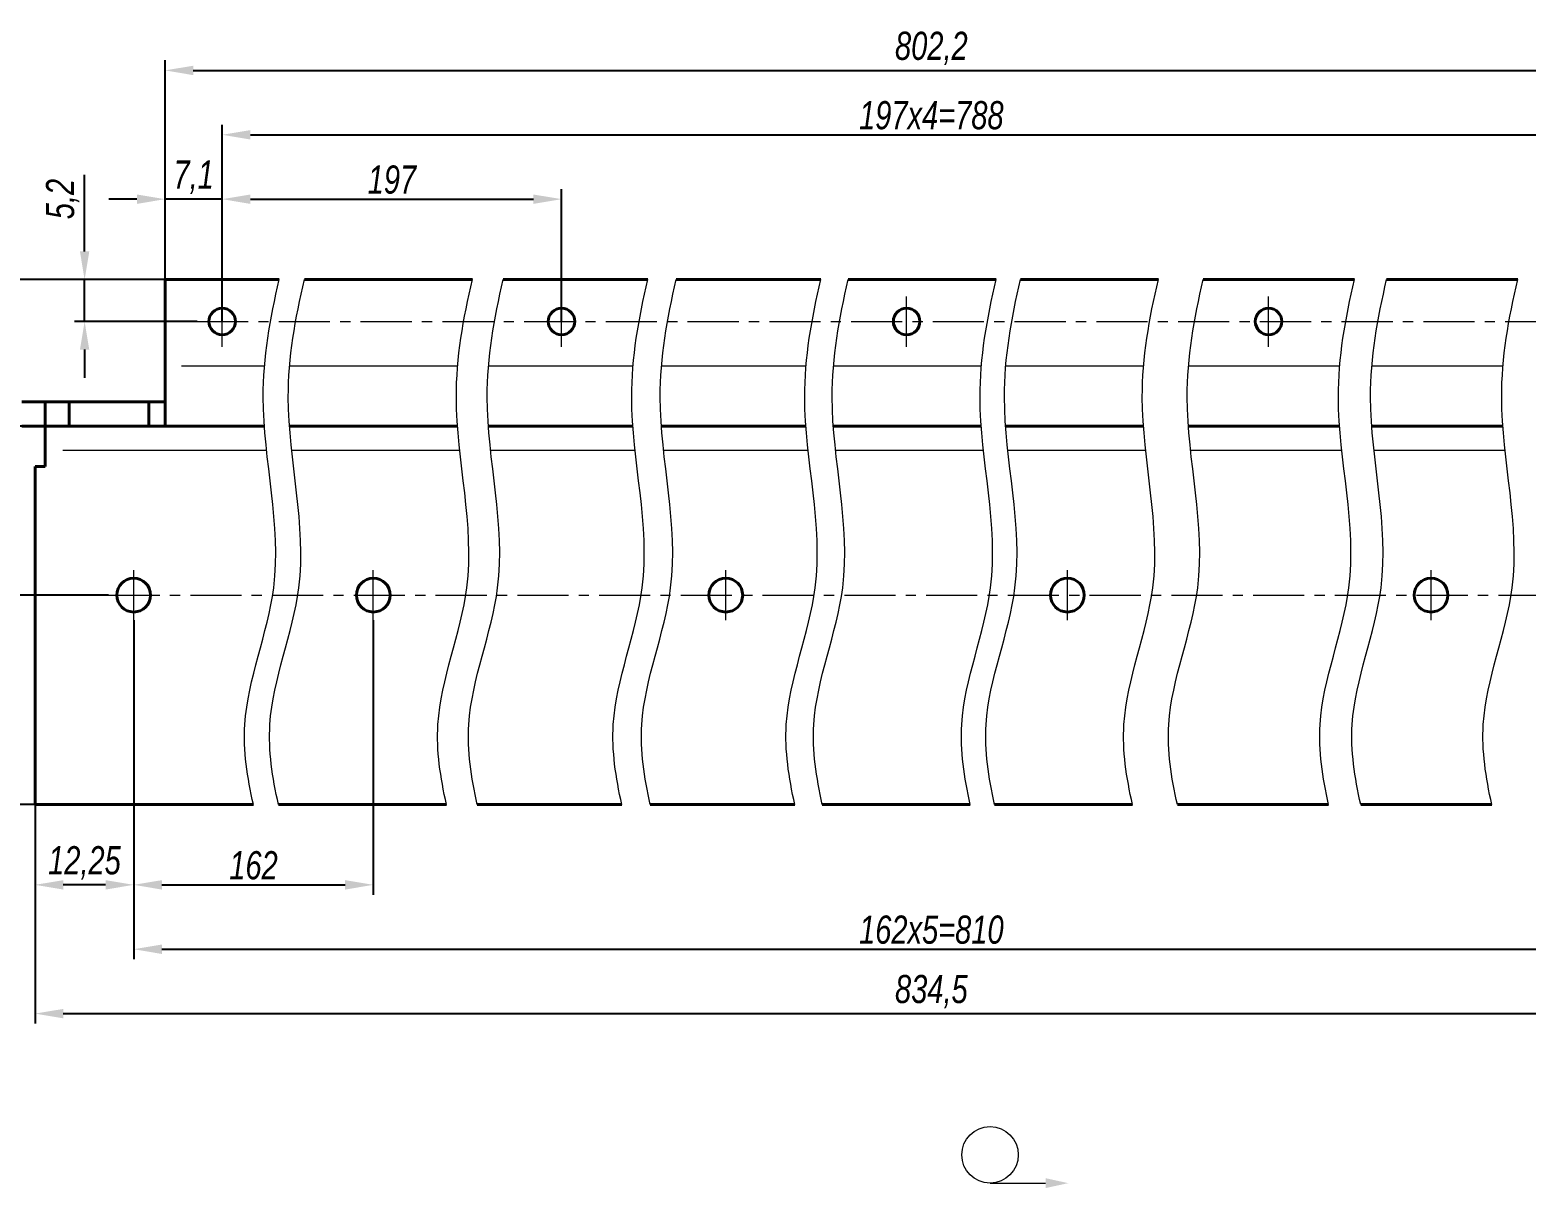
# Model space of a CAD drawing. Header units: millimetres. Extents: x 12064 to 35004, y -6103 to -2658.
# Drawn here: x 28440.4 to 28626.3, y -2986.8 to -2842.9 of the extents above; entities that cross this region are included whole.
import ezdxf

# ---------------------------------------------------------------- set-up
doc = ezdxf.new("R2010")
doc.units = ezdxf.units.MM
doc.linetypes.add('LT_03', pattern=[20.32, 12.7, -2.54, 2.54, -2.54])
for name, color, linetype, lineweight in [('Layer_04', 7, 'Continuous', 40), ('Layer_05', 6, 'Continuous', 13), ('Layer_09', 1, 'Continuous', 15), ('Layer_10', 6, 'Continuous', 15), ('Layer_11', 1, 'LT_03', 15)]:
    doc.layers.add(name, color=color, linetype=linetype, lineweight=lineweight)
doc.styles.add('Style_01', font='ARIALNI.TTF', dxfattribs={"width": 0.9, "height": 3.5})
doc.dimstyles.new('DimStyle_01', dxfattribs={"dimtxt": 3.5, "dimasz": 3.5, "dimexe": 1.25, "dimexo": 0, "dimtad": 1, "dimdec": 1, "dimtxsty": 'Style_01', "dimcen": 2.5, "dimazin": 3, "dimtfac": 1, "dimtdec": 1, "dimtmove": 0, "dimatfit": 3})

# ---------------------------------------------------------------- blocks, each defined once
blk = doc.blocks.new('*D1449')
at = {"layer": 'Defpoints', "color": 0, "ltscale": 0.5}
for p in [(28431, -2913.16), (28450.13, -2913.16), (28441, -2939.16)]:
    blk.add_point(p, dxfattribs=at)
at = {"layer": 'Layer_09', "color": 0, "lineweight": -2, "ltscale": 0.5}
for p, q in [((28450.13, -2913.16), (28429.75, -2913.16)), ((28431, -2935.66), (28431, -2916.66)), ((28441, -2939.16), (28429.75, -2939.16))]:
    blk.add_line(p, q, dxfattribs=at)
at = {"layer": 'Layer_09', "color": 0, "ltscale": 0.5}
for points in [[(28430.42, -2916.66), (28431.58, -2916.66), (28431, -2913.16)], [(28430.42, -2935.66), (28431.58, -2935.66), (28431, -2939.16)]]:
    blk.add_solid(points, dxfattribs=at)
at = {"layer": 'Layer_09', "color": 0, "ltscale": 0.5, "insert": (28428.59, -2926.16), "char_height": 3.5, "attachment_point": 5, "rotation": 90, "style": 'Style_01'}
blk.add_mtext('26', dxfattribs=at)
blk = doc.blocks.new('*D1299')
at = {"layer": 'Defpoints', "color": 0, "ltscale": 0.5}
for p in [(28447.15, -2873.96), (28461.13, -2873.96), (28461.13, -2879.16)]:
    blk.add_point(p, dxfattribs=at)
at = {"layer": 'Layer_09', "color": 0, "lineweight": -2, "ltscale": 0.5}
for p, q in [((28447.15, -2870.46), (28447.15, -2860.93)), ((28461.13, -2873.96), (28445.9, -2873.96)), ((28447.15, -2879.16), (28447.15, -2873.96)), ((28461.13, -2879.16), (28445.9, -2879.16)), ((28447.15, -2882.66), (28447.15, -2886.16))]:
    blk.add_line(p, q, dxfattribs=at)
at = {"layer": 'Layer_09', "color": 0, "ltscale": 0.5}
for points in [[(28446.57, -2870.46), (28447.73, -2870.46), (28447.15, -2873.96)], [(28446.57, -2882.66), (28447.73, -2882.66), (28447.15, -2879.16)]]:
    blk.add_solid(points, dxfattribs=at)
at = {"layer": 'Layer_09', "color": 0, "ltscale": 0.5, "insert": (28444.42, -2863.95), "char_height": 3.5, "attachment_point": 5, "rotation": 90, "style": 'Style_01'}
blk.add_mtext('5,2', dxfattribs=at)
blk = doc.blocks.new('*D1450')
at = {"layer": 'Defpoints', "color": 0, "ltscale": 0.5}
for p in [(28647.62, -2847.96), (28457.15, -2873.96), (28647.62, -2873.96)]:
    blk.add_point(p, dxfattribs=at)
at = {"layer": 'Layer_09', "color": 0, "lineweight": -2, "ltscale": 0.5}
for p, q in [((28457.15, -2873.96), (28457.15, -2846.71)), ((28460.65, -2847.96), (28644.12, -2847.96)), ((28647.62, -2873.96), (28647.62, -2846.71))]:
    blk.add_line(p, q, dxfattribs=at)
at = {"layer": 'Layer_09', "color": 0, "ltscale": 0.5}
for points in [[(28460.65, -2847.38), (28460.65, -2848.55), (28457.15, -2847.96)], [(28644.12, -2847.38), (28644.12, -2848.55), (28647.62, -2847.96)]]:
    blk.add_solid(points, dxfattribs=at)
at = {"layer": 'Layer_09', "color": 0, "ltscale": 0.5, "insert": (28552.38, -2845.23), "char_height": 3.5, "attachment_point": 5, "style": 'Style_01'}
blk.add_mtext('802,2', dxfattribs=at)
blk = doc.blocks.new('*D1451')
at = {"layer": 'Defpoints', "color": 0, "ltscale": 0.5}
for p in [(28441, -2939.16), (28663.77, -2939.16), (28663.77, -2965.16)]:
    blk.add_point(p, dxfattribs=at)
at = {"layer": 'Layer_09', "color": 0, "lineweight": -2, "ltscale": 0.5}
for p, q in [((28441, -2939.16), (28441, -2966.41)), ((28663.77, -2939.16), (28663.77, -2966.41)), ((28444.5, -2965.16), (28660.27, -2965.16))]:
    blk.add_line(p, q, dxfattribs=at)
at = {"layer": 'Layer_09', "color": 0, "ltscale": 0.5}
for points in [[(28444.5, -2964.58), (28444.5, -2965.75), (28441, -2965.16)], [(28660.27, -2964.58), (28660.27, -2965.75), (28663.77, -2965.16)]]:
    blk.add_solid(points, dxfattribs=at)
at = {"layer": 'Layer_09', "color": 0, "ltscale": 0.5, "insert": (28552.38, -2962.43), "char_height": 3.5, "attachment_point": 5, "style": 'Style_01'}
blk.add_mtext('834,5', dxfattribs=at)
blk = doc.blocks.new('*D1452')
at = {"layer": 'Defpoints', "color": 0, "ltscale": 0.5}
for p in [(28423, -2892.16), (28439.35, -2892.16), (28441, -2939.16)]:
    blk.add_point(p, dxfattribs=at)
at = {"layer": 'Layer_09', "color": 0, "lineweight": -2, "ltscale": 0.5}
for p, q in [((28439.35, -2892.16), (28421.75, -2892.16)), ((28423, -2935.66), (28423, -2895.66)), ((28441, -2939.16), (28421.75, -2939.16))]:
    blk.add_line(p, q, dxfattribs=at)
at = {"layer": 'Layer_09', "color": 0, "ltscale": 0.5}
for points in [[(28422.42, -2895.66), (28423.58, -2895.66), (28423, -2892.16)], [(28422.42, -2935.66), (28423.58, -2935.66), (28423, -2939.16)]]:
    blk.add_solid(points, dxfattribs=at)
at = {"layer": 'Layer_09', "color": 0, "ltscale": 0.5, "insert": (28420.63, -2915.66), "char_height": 3.5, "attachment_point": 5, "rotation": 90, "style": 'Style_01'}
blk.add_mtext('47', dxfattribs=at)
blk = doc.blocks.new('*D1453')
at = {"layer": 'Defpoints', "color": 0, "ltscale": 0.5}
for p in [(28423, -2873.96), (28457.15, -2873.96), (28457.15, -2892.16)]:
    blk.add_point(p, dxfattribs=at)
at = {"layer": 'Layer_09', "color": 0, "lineweight": -2, "ltscale": 0.5}
for p, q in [((28457.15, -2873.96), (28421.75, -2873.96)), ((28423, -2888.66), (28423, -2877.46)), ((28457.15, -2892.16), (28421.75, -2892.16))]:
    blk.add_line(p, q, dxfattribs=at)
at = {"layer": 'Layer_09', "color": 0, "ltscale": 0.5}
for points in [[(28422.42, -2877.46), (28423.58, -2877.46), (28423, -2873.96)], [(28422.42, -2888.66), (28423.58, -2888.66), (28423, -2892.16)]]:
    blk.add_solid(points, dxfattribs=at)
at = {"layer": 'Layer_09', "color": 0, "ltscale": 0.5, "insert": (28420.27, -2883.06), "char_height": 3.5, "attachment_point": 5, "rotation": 90, "style": 'Style_01'}
blk.add_mtext('18,2', dxfattribs=at)
blk = doc.blocks.new('*D1454')
at = {"layer": 'Defpoints', "color": 0, "ltscale": 0.5}
for p in [(28441, -2916.29), (28453.25, -2916.29), (28441, -2949.16)]:
    blk.add_point(p, dxfattribs=at)
at = {"layer": 'Layer_09', "color": 0, "lineweight": -2, "ltscale": 0.5}
for p, q in [((28441, -2916.29), (28441, -2950.41)), ((28453.25, -2916.29), (28453.25, -2950.41)), ((28449.75, -2949.16), (28444.5, -2949.16))]:
    blk.add_line(p, q, dxfattribs=at)
at = {"layer": 'Layer_09', "color": 0, "ltscale": 0.5}
for points in [[(28444.5, -2948.58), (28444.5, -2949.75), (28441, -2949.16)], [(28449.75, -2948.58), (28449.75, -2949.75), (28453.25, -2949.16)]]:
    blk.add_solid(points, dxfattribs=at)
at = {"layer": 'Layer_09', "color": 0, "ltscale": 0.5, "insert": (28447.13, -2946.43), "char_height": 3.5, "attachment_point": 5, "style": 'Style_01'}
blk.add_mtext('12,25', dxfattribs=at)
blk = doc.blocks.new('*D1455')
at = {"layer": 'Defpoints', "color": 0, "ltscale": 0.5}
for p in [(28453.25, -2916.29), (28483.03, -2916.29), (28483.03, -2949.16)]:
    blk.add_point(p, dxfattribs=at)
at = {"layer": 'Layer_09', "color": 0, "lineweight": -2, "ltscale": 0.5}
for p, q in [((28453.25, -2916.29), (28453.25, -2950.41)), ((28483.03, -2916.29), (28483.03, -2950.41)), ((28456.75, -2949.16), (28479.53, -2949.16))]:
    blk.add_line(p, q, dxfattribs=at)
at = {"layer": 'Layer_09', "color": 0, "ltscale": 0.5}
for points in [[(28456.75, -2948.58), (28456.75, -2949.75), (28453.25, -2949.16)], [(28479.53, -2948.58), (28479.53, -2949.75), (28483.03, -2949.16)]]:
    blk.add_solid(points, dxfattribs=at)
at = {"layer": 'Layer_09', "color": 0, "ltscale": 0.5, "insert": (28468.14, -2946.75), "char_height": 3.5, "attachment_point": 5, "style": 'Style_01'}
blk.add_mtext('162', dxfattribs=at)
blk = doc.blocks.new('*D1456')
at = {"layer": 'Defpoints', "color": 0, "ltscale": 0.5}
for p in [(28453.25, -2916.29), (28651.52, -2916.29), (28651.52, -2957.16)]:
    blk.add_point(p, dxfattribs=at)
at = {"layer": 'Layer_09', "color": 0, "lineweight": -2, "ltscale": 0.5}
for p, q in [((28453.25, -2916.29), (28453.25, -2958.41)), ((28651.52, -2916.29), (28651.52, -2958.41)), ((28456.75, -2957.16), (28648.02, -2957.16))]:
    blk.add_line(p, q, dxfattribs=at)
at = {"layer": 'Layer_09', "color": 0, "ltscale": 0.5}
for points in [[(28456.75, -2956.58), (28456.75, -2957.75), (28453.25, -2957.16)], [(28648.02, -2956.58), (28648.02, -2957.75), (28651.52, -2957.16)]]:
    blk.add_solid(points, dxfattribs=at)
at = {"layer": 'Layer_09', "color": 0, "ltscale": 0.5, "insert": (28552.38, -2954.75), "char_height": 3.5, "attachment_point": 5, "style": 'Style_01'}
blk.add_mtext('162x5=810', dxfattribs=at)
blk = doc.blocks.new('*D1459')
at = {"layer": 'Defpoints', "color": 0, "ltscale": 0.5}
for p in [(28457.15, -2863.96), (28457.15, -2876.04), (28464.25, -2876.04)]:
    blk.add_point(p, dxfattribs=at)
at = {"layer": 'Layer_09', "color": 0, "lineweight": -2, "ltscale": 0.5}
for p, q in [((28457.15, -2876.04), (28457.15, -2862.71)), ((28464.25, -2876.04), (28464.25, -2862.71)), ((28453.65, -2863.96), (28450.15, -2863.96)), ((28464.25, -2863.96), (28457.15, -2863.96)), ((28467.75, -2863.96), (28471.25, -2863.96))]:
    blk.add_line(p, q, dxfattribs=at)
at = {"layer": 'Layer_09', "color": 0, "ltscale": 0.5}
for points in [[(28453.65, -2863.38), (28453.65, -2864.55), (28457.15, -2863.96)], [(28467.75, -2863.38), (28467.75, -2864.55), (28464.25, -2863.96)]]:
    blk.add_solid(points, dxfattribs=at)
at = {"layer": 'Layer_09', "color": 0, "ltscale": 0.5, "insert": (28460.7, -2861.23), "char_height": 3.5, "attachment_point": 5, "style": 'Style_01'}
blk.add_mtext('7,1', dxfattribs=at)
blk = doc.blocks.new('*D1300')
at = {"layer": 'Defpoints', "color": 0, "ltscale": 0.5}
for p in [(28506.42, -2863.96), (28464.25, -2879.16), (28506.42, -2879.16)]:
    blk.add_point(p, dxfattribs=at)
at = {"layer": 'Layer_09', "color": 0, "lineweight": -2, "ltscale": 0.5}
for p, q in [((28464.25, -2879.16), (28464.25, -2862.71)), ((28506.42, -2879.16), (28506.42, -2862.71)), ((28467.75, -2863.96), (28502.92, -2863.96))]:
    blk.add_line(p, q, dxfattribs=at)
at = {"layer": 'Layer_09', "color": 0, "ltscale": 0.5}
for points in [[(28467.75, -2863.38), (28467.75, -2864.55), (28464.25, -2863.96)], [(28502.92, -2863.38), (28502.92, -2864.55), (28506.42, -2863.96)]]:
    blk.add_solid(points, dxfattribs=at)
at = {"layer": 'Layer_09', "color": 0, "ltscale": 0.5, "insert": (28485.34, -2861.55), "char_height": 3.5, "attachment_point": 5, "style": 'Style_01'}
blk.add_mtext('197', dxfattribs=at)
blk = doc.blocks.new('*D1301')
at = {"layer": 'Defpoints', "color": 0, "ltscale": 0.5}
for p in [(28640.52, -2855.96), (28464.25, -2879.16), (28640.52, -2879.16)]:
    blk.add_point(p, dxfattribs=at)
at = {"layer": 'Layer_09', "color": 0, "lineweight": -2, "ltscale": 0.5}
for p, q in [((28464.25, -2879.16), (28464.25, -2854.71)), ((28467.75, -2855.96), (28637.02, -2855.96)), ((28640.52, -2879.16), (28640.52, -2854.71))]:
    blk.add_line(p, q, dxfattribs=at)
at = {"layer": 'Layer_09', "color": 0, "ltscale": 0.5}
for points in [[(28467.75, -2855.38), (28467.75, -2856.55), (28464.25, -2855.96)], [(28637.02, -2855.38), (28637.02, -2856.55), (28640.52, -2855.96)]]:
    blk.add_solid(points, dxfattribs=at)
at = {"layer": 'Layer_09', "color": 0, "ltscale": 0.5, "insert": (28552.38, -2853.55), "char_height": 3.5, "attachment_point": 5, "style": 'Style_01'}
blk.add_mtext('197x4=788', dxfattribs=at)

msp = doc.modelspace()

# ---------------------------------------------------------------- linework, layer by layer
at = {"layer": 'Layer_04'}
for p, q in [((28457.15, -2873.96), (28457.15, -2886.16)), ((28471.34, -2873.96), (28457.15, -2873.96)), ((28495.34, -2873.96), (28474.46, -2873.96)), ((28517.13, -2873.96), (28499.17, -2873.96)), ((28538.63, -2873.96), (28520.67, -2873.96)), ((28560.43, -2873.96), (28542.05, -2873.96)), ((28580.59, -2873.96), (28563.46, -2873.96)), ((28604.96, -2873.96), (28586.16, -2873.96)), ((28625.25, -2873.96), (28608.96, -2873.96)), ((28457.15, -2886.16), (28457.15, -2892.16)), ((28439.35, -2889.16), (28442.25, -2889.16)), ((28442.25, -2892.16), (28442.25, -2889.16)), ((28442.25, -2889.16), (28445.25, -2889.16)), ((28445.25, -2889.16), (28445.25, -2892.16)), ((28445.25, -2889.16), (28453.15, -2889.16)), ((28453.15, -2889.16), (28455.15, -2889.16)), ((28455.15, -2889.16), (28455.15, -2892.16)), ((28455.15, -2889.16), (28456.15, -2889.16)), ((28456.15, -2889.16), (28457.15, -2889.16)), ((28439.35, -2892.16), (28442.25, -2892.16)), ((28445.25, -2892.16), (28442.25, -2892.16)), ((28442.25, -2892.16), (28442.25, -2895.16)), ((28445.25, -2892.16), (28453.15, -2892.16)), ((28455.15, -2892.16), (28453.15, -2892.16)), ((28456.15, -2892.16), (28455.15, -2892.16)), ((28457.15, -2892.16), (28456.15, -2892.16)), ((28469.49, -2892.16), (28457.15, -2892.16)), ((28493.49, -2892.16), (28472.61, -2892.16)), ((28515.29, -2892.16), (28497.32, -2892.16)), ((28536.79, -2892.16), (28518.82, -2892.16)), ((28558.58, -2892.16), (28540.2, -2892.16)), ((28578.74, -2892.16), (28561.61, -2892.16)), ((28603.11, -2892.16), (28584.32, -2892.16)), ((28623.4, -2892.16), (28607.11, -2892.16)), ((28442.25, -2895.16), (28442.25, -2897.16)), ((28441, -2897.16), (28441, -2939.16)), ((28442.25, -2897.16), (28441, -2897.16)), ((28468.12, -2939.16), (28441, -2939.16)), ((28492.12, -2939.16), (28471.24, -2939.16)), ((28513.91, -2939.16), (28495.95, -2939.16)), ((28535.41, -2939.16), (28517.45, -2939.16)), ((28557.21, -2939.16), (28538.83, -2939.16)), ((28577.37, -2939.16), (28560.24, -2939.16)), ((28601.74, -2939.16), (28582.95, -2939.16)), ((28622.03, -2939.16), (28605.74, -2939.16))]:
    msp.add_line(p, q, dxfattribs=at)
for centre, radius in [((28464.25, -2879.16), 1.65), ((28506.42, -2879.16), 1.65), ((28549.31, -2879.16), 1.65), ((28594.29, -2879.16), 1.65), ((28453.25, -2913.16), 2.1), ((28483.03, -2913.16), 2.1), ((28526.83, -2913.16), 2.1), ((28569.29, -2913.16), 2.1), ((28614.48, -2913.16), 2.1)]:
    msp.add_circle(centre, radius, dxfattribs=at)
at = {"layer": 'Layer_05'}
msp.add_line((28559.67, -2986.22), (28566.57, -2986.22), dxfattribs=at)
msp.add_circle((28559.67, -2982.71), 3.51, dxfattribs=at)
msp.add_solid([(28566.57, -2986.84), (28569.39, -2986.23), (28566.57, -2985.61)], dxfattribs=at)
at = {"layer": 'Layer_10', "ltscale": 0.5}
for p, q in [((28459.21, -2884.66), (28469.51, -2884.66)), ((28472.63, -2884.66), (28493.52, -2884.66)), ((28497.35, -2884.66), (28515.31, -2884.66)), ((28518.85, -2884.66), (28536.81, -2884.66)), ((28540.23, -2884.66), (28558.61, -2884.66)), ((28561.64, -2884.66), (28578.76, -2884.66)), ((28584.34, -2884.66), (28603.14, -2884.66)), ((28607.14, -2884.66), (28623.43, -2884.66)), ((28444.45, -2895.16), (28469.77, -2895.16)), ((28472.88, -2895.16), (28493.77, -2895.16)), ((28497.6, -2895.16), (28515.56, -2895.16)), ((28519.1, -2895.16), (28537.06, -2895.16)), ((28540.48, -2895.16), (28558.86, -2895.16)), ((28561.89, -2895.16), (28579.02, -2895.16)), ((28584.59, -2895.16), (28603.39, -2895.16)), ((28607.39, -2895.16), (28623.68, -2895.16))]:
    msp.add_line(p, q, dxfattribs=at)
for points in [[(28468.12, -2939.16), (28467.37, -2935.84), (28465.97, -2926.8), (28473.33, -2910.31), (28467.93, -2891.45), (28470.21, -2878.81), (28471.34, -2873.96)], [(28471.24, -2939.16), (28470.48, -2935.84), (28469.09, -2926.8), (28476.45, -2910.31), (28471.05, -2891.45), (28473.33, -2878.81), (28474.46, -2873.96)], [(28492.12, -2939.16), (28491.37, -2935.84), (28489.97, -2926.8), (28497.33, -2910.31), (28491.94, -2891.45), (28494.21, -2878.81), (28495.34, -2873.96)], [(28495.95, -2939.16), (28495.2, -2935.84), (28493.8, -2926.8), (28501.16, -2910.31), (28495.77, -2891.45), (28498.04, -2878.81), (28499.17, -2873.96)], [(28513.91, -2939.16), (28513.16, -2935.84), (28511.76, -2926.8), (28519.13, -2910.31), (28513.73, -2891.45), (28516.01, -2878.81), (28517.13, -2873.96)], [(28517.45, -2939.16), (28516.7, -2935.84), (28515.3, -2926.8), (28522.66, -2910.31), (28517.27, -2891.45), (28519.54, -2878.81), (28520.67, -2873.96)], [(28535.41, -2939.16), (28534.66, -2935.84), (28533.26, -2926.8), (28540.63, -2910.31), (28535.23, -2891.45), (28537.51, -2878.81), (28538.63, -2873.96)], [(28538.83, -2939.16), (28538.08, -2935.84), (28536.68, -2926.8), (28544.04, -2910.31), (28538.64, -2891.45), (28540.92, -2878.81), (28542.05, -2873.96)], [(28557.21, -2939.16), (28556.46, -2935.84), (28555.06, -2926.8), (28562.42, -2910.31), (28557.02, -2891.45), (28559.3, -2878.81), (28560.43, -2873.96)], [(28560.24, -2939.16), (28559.49, -2935.84), (28558.09, -2926.8), (28565.45, -2910.31), (28560.05, -2891.45), (28562.33, -2878.81), (28563.46, -2873.96)], [(28577.37, -2939.16), (28576.62, -2935.84), (28575.22, -2926.8), (28582.58, -2910.31), (28577.18, -2891.45), (28579.46, -2878.81), (28580.59, -2873.96)], [(28582.95, -2939.16), (28582.19, -2935.84), (28580.79, -2926.8), (28588.16, -2910.31), (28582.76, -2891.45), (28585.04, -2878.81), (28586.16, -2873.96)], [(28601.74, -2939.16), (28600.99, -2935.84), (28599.59, -2926.8), (28606.95, -2910.31), (28601.56, -2891.45), (28603.83, -2878.81), (28604.96, -2873.96)], [(28605.74, -2939.16), (28604.99, -2935.84), (28603.59, -2926.8), (28610.95, -2910.31), (28605.55, -2891.45), (28607.83, -2878.81), (28608.96, -2873.96)], [(28622.03, -2939.16), (28621.28, -2935.84), (28619.88, -2926.8), (28627.24, -2910.31), (28621.85, -2891.45), (28624.12, -2878.81), (28625.25, -2873.96)]]:
    msp.add_open_spline(points, degree=3, knots=[4.959025, 4.959025, 4.959025, 4.959025, 15.031771, 32.386624, 56.096061, 70.881698, 70.881698, 70.881698, 70.881698], dxfattribs=at)
at = {"layer": 'Layer_11', "ltscale": 0.5}
for p, q in [((28464.25, -2882.29), (28464.25, -2876.04)), ((28506.42, -2882.29), (28506.42, -2876.04)), ((28549.31, -2882.29), (28549.31, -2876.04)), ((28594.29, -2882.29), (28594.29, -2876.04)), ((28461.13, -2879.16), (28643.64, -2879.16)), ((28453.25, -2916.29), (28453.25, -2910.04)), ((28483.03, -2916.29), (28483.03, -2910.04)), ((28526.83, -2916.29), (28526.83, -2910.04)), ((28569.29, -2916.29), (28569.29, -2910.04)), ((28614.48, -2916.29), (28614.48, -2910.04)), ((28450.13, -2913.16), (28654.64, -2913.16))]:
    msp.add_line(p, q, dxfattribs=at)

# ---------------------------------------------------------------- dimensions: what is measured, and where the dimension line sits
at = {"layer": 'Layer_09', "ltscale": 0.5}
for base, p1, p2, text, picture, middle in [((28647.62, -2847.96), (28457.15, -2873.96), (28647.62, -2873.96), '802,2', '*D1450', (28552.38, -2845.23)), ((28640.52, -2855.96), (28464.25, -2879.16), (28640.52, -2879.16), '197x4=788', '*D1301', (28552.38, -2853.55)), ((28506.42, -2863.96), (28464.25, -2879.16), (28506.42, -2879.16), '197', '*D1300', (28485.34, -2861.55)), ((28441, -2949.16), (28453.25, -2916.29), (28441, -2916.29), '12,25', '*D1454', (28447.13, -2946.43)), ((28483.03, -2949.16), (28453.25, -2916.29), (28483.03, -2916.29), '162', '*D1455', (28468.14, -2946.75)), ((28651.52, -2957.16), (28453.25, -2916.29), (28651.52, -2916.29), '162x5=810', '*D1456', (28552.38, -2954.75)), ((28663.77, -2965.16), (28441, -2939.16), (28663.77, -2939.16), '834,5', '*D1451', (28552.38, -2962.43))]:
    dim = msp.add_linear_dim(base=base, p1=p1, p2=p2, angle=180, text=text, dimstyle='DimStyle_01', dxfattribs=at)
    dim.commit()
    dim.dimension.update_dxf_attribs({"geometry": picture, "text_midpoint": middle})
for base, p1, p2, angle, picture, middle in [((28457.15, -2863.96), (28464.25, -2876.04), (28457.15, -2876.04), 180, '*D1459', (28460.7, -2861.23)), ((28447.15, -2873.96), (28461.13, -2879.16), (28461.13, -2873.96), 90, '*D1299', (28444.42, -2863.95)), ((28423, -2873.96), (28457.15, -2892.16), (28457.15, -2873.96), 90, '*D1453', (28420.27, -2883.06)), ((28423, -2892.16), (28441, -2939.16), (28439.35, -2892.16), 90, '*D1452', (28420.63, -2915.66)), ((28431, -2913.16), (28441, -2939.16), (28450.13, -2913.16), 90, '*D1449', (28428.59, -2926.16))]:
    dim = msp.add_linear_dim(base=base, p1=p1, p2=p2, angle=angle, dimstyle='DimStyle_01', dxfattribs=at)
    dim.commit()
    dim.dimension.update_dxf_attribs({"geometry": picture, "text_midpoint": middle})

doc.saveas('drawing.dxf')
